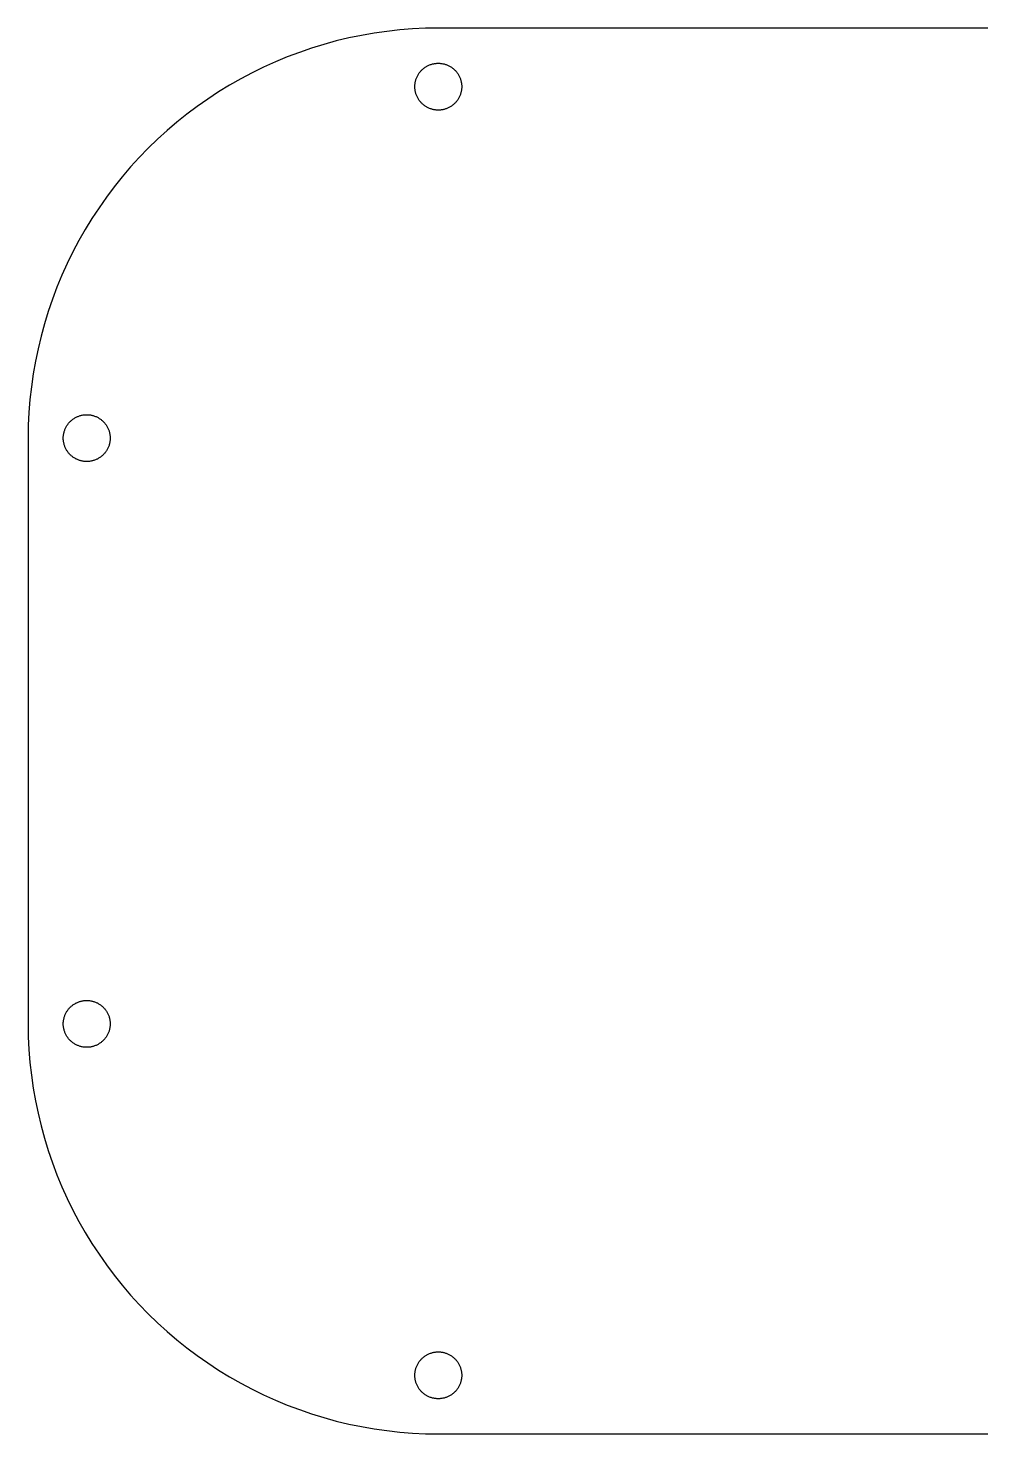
# Model space of a CAD drawing. Header units: metres. Extents: x -85 to 85, y -60 to 60.
# Drawn here: x -85 to -3.7, y -60 to 60 of the extents above; entities that cross this region are included whole.
import ezdxf

# ---------------------------------------------------------------- set-up
doc = ezdxf.new("R2010")
doc.units = ezdxf.units.M

msp = doc.modelspace()

# ---------------------------------------------------------------- linework, layer by layer
for p, q in [((-50, 60), (-51.0994, 59.9827)), ((50, 60), (-50, 60)), ((-58.7041, 58.9004), (-59.7647, 58.6103)), ((-57.635, 59.1571), (-58.7041, 58.9004)), ((-56.5583, 59.3801), (-57.635, 59.1571)), ((-55.4752, 59.5691), (-56.5583, 59.3801)), ((-54.3867, 59.724), (-55.4752, 59.5691)), ((-53.2938, 59.8447), (-54.3867, 59.724)), ((-52.1977, 59.9309), (-53.2938, 59.8447)), ((-51.0994, 59.9827), (-52.1977, 59.9309)), ((-61.8558, 57.9308), (-62.8844, 57.5422)), ((-60.8156, 58.287), (-61.8558, 57.9308)), ((-59.7647, 58.6103), (-60.8156, 58.287)), ((-64.9023, 56.6689), (-65.8897, 56.1852)), ((-63.9002, 57.1214), (-64.9023, 56.6689)), ((-62.8844, 57.5422), (-63.9002, 57.1214)), ((-51.4579, 56.3691), (-51.4142, 56.4142)), ((-51.4142, 56.4142), (-51.3691, 56.4579)), ((-51.3691, 56.4579), (-51.3226, 56.5002)), ((-51.3226, 56.5002), (-51.2748, 56.541)), ((-51.2748, 56.541), (-51.2258, 56.5803)), ((-51.2258, 56.5803), (-51.1756, 56.618)), ((-51.1756, 56.618), (-51.1242, 56.6542)), ((-51.1242, 56.6542), (-51.0716, 56.6886)), ((-51.0716, 56.6886), (-51.0181, 56.7215)), ((-51.0181, 56.7215), (-50.9635, 56.7526)), ((-50.9635, 56.7526), (-50.908, 56.782)), ((-50.908, 56.782), (-50.8515, 56.8096)), ((-50.8515, 56.8096), (-50.7943, 56.8355)), ((-50.7943, 56.8355), (-50.7362, 56.8595)), ((-50.7362, 56.8595), (-50.6775, 56.8818)), ((-50.6775, 56.8818), (-50.618, 56.9021)), ((-50.618, 56.9021), (-50.558, 56.9206)), ((-50.558, 56.9206), (-50.4974, 56.9372)), ((-50.4974, 56.9372), (-50.4363, 56.9518)), ((-50.4363, 56.9518), (-50.3748, 56.9646)), ((-50.3748, 56.9646), (-50.3129, 56.9754)), ((-50.3129, 56.9754), (-50.2507, 56.9842)), ((-50.2507, 56.9842), (-50.1882, 56.9911)), ((-50.1882, 56.9911), (-50.1256, 56.996)), ((-50.1256, 56.996), (-50.0628, 56.999)), ((-50.0628, 56.999), (-50, 57)), ((-50, 57), (-49.9372, 56.999)), ((-49.9372, 56.999), (-49.8744, 56.996)), ((-49.8744, 56.996), (-49.8118, 56.9911)), ((-49.8118, 56.9911), (-49.7493, 56.9842)), ((-49.7493, 56.9842), (-49.6871, 56.9754)), ((-49.6871, 56.9754), (-49.6252, 56.9646)), ((-49.6252, 56.9646), (-49.5637, 56.9518)), ((-49.5637, 56.9518), (-49.5026, 56.9372)), ((-49.5026, 56.9372), (-49.442, 56.9206)), ((-49.442, 56.9206), (-49.382, 56.9021)), ((-49.382, 56.9021), (-49.3225, 56.8818)), ((-49.3225, 56.8818), (-49.2637, 56.8595)), ((-49.2637, 56.8595), (-49.2057, 56.8355)), ((-49.2057, 56.8355), (-49.1484, 56.8096)), ((-49.1484, 56.8096), (-49.092, 56.782)), ((-49.092, 56.782), (-49.0365, 56.7526)), ((-49.0365, 56.7526), (-48.9819, 56.7215)), ((-48.9819, 56.7215), (-48.9283, 56.6886)), ((-48.9283, 56.6886), (-48.8758, 56.6542)), ((-48.8758, 56.6542), (-48.8244, 56.618)), ((-48.8244, 56.618), (-48.7742, 56.5803)), ((-48.7742, 56.5803), (-48.7251, 56.541)), ((-48.7251, 56.541), (-48.6774, 56.5002)), ((-48.6774, 56.5002), (-48.6309, 56.4579)), ((-48.6309, 56.4579), (-48.5858, 56.4142)), ((-48.5858, 56.4142), (-48.5421, 56.3691)), ((-66.8614, 55.6707), (-67.8164, 55.126)), ((-65.8897, 56.1852), (-66.8614, 55.6707)), ((-51.9911, 55.1882), (-51.9842, 55.2507)), ((-51.9842, 55.2507), (-51.9754, 55.3129)), ((-51.9754, 55.3129), (-51.9646, 55.3748)), ((-51.9646, 55.3748), (-51.9518, 55.4363)), ((-51.9518, 55.4363), (-51.9372, 55.4974)), ((-51.9372, 55.4974), (-51.9206, 55.558)), ((-51.9206, 55.558), (-51.9021, 55.618)), ((-51.9021, 55.618), (-51.8818, 55.6775)), ((-51.8818, 55.6775), (-51.8595, 55.7362)), ((-51.8595, 55.7362), (-51.8355, 55.7943)), ((-51.8355, 55.7943), (-51.8096, 55.8515)), ((-51.8096, 55.8515), (-51.782, 55.908)), ((-51.782, 55.908), (-51.7526, 55.9635)), ((-51.7526, 55.9635), (-51.7215, 56.0181)), ((-51.7215, 56.0181), (-51.6886, 56.0716)), ((-51.6886, 56.0716), (-51.6542, 56.1242)), ((-51.6542, 56.1242), (-51.618, 56.1756)), ((-51.618, 56.1756), (-51.5803, 56.2258)), ((-51.5803, 56.2258), (-51.541, 56.2748)), ((-51.541, 56.2748), (-51.5002, 56.3226)), ((-51.5002, 56.3226), (-51.4579, 56.3691)), ((-48.5421, 56.3691), (-48.4998, 56.3226)), ((-48.4998, 56.3226), (-48.459, 56.2748)), ((-48.459, 56.2748), (-48.4197, 56.2258)), ((-48.4197, 56.2258), (-48.382, 56.1756)), ((-48.382, 56.1756), (-48.3458, 56.1242)), ((-48.3458, 56.1242), (-48.3113, 56.0716)), ((-48.3113, 56.0716), (-48.2785, 56.0181)), ((-48.2785, 56.0181), (-48.2474, 55.9635)), ((-48.2474, 55.9635), (-48.218, 55.908)), ((-48.218, 55.908), (-48.1903, 55.8515)), ((-48.1903, 55.8515), (-48.1645, 55.7943)), ((-48.1645, 55.7943), (-48.1404, 55.7362)), ((-48.1404, 55.7362), (-48.1182, 55.6775)), ((-48.1182, 55.6775), (-48.0979, 55.618)), ((-48.0979, 55.618), (-48.0794, 55.558)), ((-48.0794, 55.558), (-48.0628, 55.4974)), ((-48.0628, 55.4974), (-48.0482, 55.4363)), ((-48.0482, 55.4363), (-48.0354, 55.3748)), ((-48.0354, 55.3748), (-48.0246, 55.3129)), ((-48.0246, 55.3129), (-48.0158, 55.2507)), ((-48.0158, 55.2507), (-48.0089, 55.1882)), ((-68.7539, 54.5515), (-69.6729, 53.9478)), ((-67.8164, 55.126), (-68.7539, 54.5515)), ((-52, 55), (-51.999, 55.0628)), ((-51.999, 54.9372), (-52, 55)), ((-51.999, 55.0628), (-51.996, 55.1256)), ((-51.996, 54.8744), (-51.999, 54.9372)), ((-51.996, 55.1256), (-51.9911, 55.1882)), ((-51.9911, 54.8118), (-51.996, 54.8744)), ((-51.9842, 54.7493), (-51.9911, 54.8118)), ((-51.9754, 54.6871), (-51.9842, 54.7493)), ((-51.9646, 54.6252), (-51.9754, 54.6871)), ((-51.9518, 54.5637), (-51.9646, 54.6252)), ((-51.9372, 54.5026), (-51.9518, 54.5637)), ((-51.9206, 54.442), (-51.9372, 54.5026)), ((-51.9021, 54.382), (-51.9206, 54.442)), ((-51.8818, 54.3225), (-51.9021, 54.382)), ((-51.8595, 54.2637), (-51.8818, 54.3225)), ((-51.8355, 54.2057), (-51.8595, 54.2637)), ((-51.8096, 54.1484), (-51.8355, 54.2057)), ((-51.782, 54.092), (-51.8096, 54.1484)), ((-51.7526, 54.0365), (-51.782, 54.092)), ((-51.7215, 53.9819), (-51.7526, 54.0365)), ((-48.2474, 54.0365), (-48.2785, 53.9819)), ((-48.218, 54.092), (-48.2474, 54.0365)), ((-48.1903, 54.1484), (-48.218, 54.092)), ((-48.1645, 54.2057), (-48.1903, 54.1484)), ((-48.1404, 54.2637), (-48.1645, 54.2057)), ((-48.1182, 54.3225), (-48.1404, 54.2637)), ((-48.0979, 54.382), (-48.1182, 54.3225)), ((-48.0794, 54.442), (-48.0979, 54.382)), ((-48.0628, 54.5026), (-48.0794, 54.442)), ((-48.0482, 54.5637), (-48.0628, 54.5026)), ((-48.0354, 54.6252), (-48.0482, 54.5637)), ((-48.0246, 54.6871), (-48.0354, 54.6252)), ((-48.0158, 54.7493), (-48.0246, 54.6871)), ((-48.0089, 54.8118), (-48.0158, 54.7493)), ((-48.0089, 55.1882), (-48.0039, 55.1256)), ((-48.0039, 54.8744), (-48.0089, 54.8118)), ((-48.0039, 55.1256), (-48.001, 55.0628)), ((-48.001, 54.9372), (-48.0039, 54.8744)), ((-48.001, 55.0628), (-48, 55)), ((-48, 55), (-48.001, 54.9372)), ((-70.5725, 53.3156), (-71.4517, 52.6554)), ((-69.6729, 53.9478), (-70.5725, 53.3156)), ((-51.6886, 53.9283), (-51.7215, 53.9819)), ((-51.6542, 53.8758), (-51.6886, 53.9283)), ((-51.618, 53.8244), (-51.6542, 53.8758)), ((-51.5803, 53.7742), (-51.618, 53.8244)), ((-51.541, 53.7251), (-51.5803, 53.7742)), ((-51.5002, 53.6774), (-51.541, 53.7251)), ((-51.4579, 53.6309), (-51.5002, 53.6774)), ((-51.4142, 53.5858), (-51.4579, 53.6309)), ((-51.3691, 53.5421), (-51.4142, 53.5858)), ((-51.3226, 53.4998), (-51.3691, 53.5421)), ((-51.2748, 53.459), (-51.3226, 53.4998)), ((-51.2258, 53.4197), (-51.2748, 53.459)), ((-51.1756, 53.382), (-51.2258, 53.4197)), ((-51.1242, 53.3458), (-51.1756, 53.382)), ((-51.0716, 53.3113), (-51.1242, 53.3458)), ((-51.0181, 53.2785), (-51.0716, 53.3113)), ((-50.9635, 53.2474), (-51.0181, 53.2785)), ((-50.908, 53.218), (-50.9635, 53.2474)), ((-50.8515, 53.1903), (-50.908, 53.218)), ((-50.7943, 53.1645), (-50.8515, 53.1903)), ((-50.7362, 53.1404), (-50.7943, 53.1645)), ((-50.6775, 53.1182), (-50.7362, 53.1404)), ((-50.618, 53.0979), (-50.6775, 53.1182)), ((-50.558, 53.0794), (-50.618, 53.0979)), ((-50.4974, 53.0628), (-50.558, 53.0794)), ((-50.4363, 53.0482), (-50.4974, 53.0628)), ((-50.3748, 53.0354), (-50.4363, 53.0482)), ((-50.3129, 53.0246), (-50.3748, 53.0354)), ((-50.2507, 53.0158), (-50.3129, 53.0246)), ((-50.1882, 53.0089), (-50.2507, 53.0158)), ((-50.1256, 53.0039), (-50.1882, 53.0089)), ((-50.0628, 53.001), (-50.1256, 53.0039)), ((-50, 53), (-50.0628, 53.001)), ((-49.9372, 53.001), (-50, 53)), ((-49.8744, 53.0039), (-49.9372, 53.001)), ((-49.8118, 53.0089), (-49.8744, 53.0039)), ((-49.7493, 53.0158), (-49.8118, 53.0089)), ((-49.6871, 53.0246), (-49.7493, 53.0158)), ((-49.6252, 53.0354), (-49.6871, 53.0246)), ((-49.5637, 53.0482), (-49.6252, 53.0354)), ((-49.5026, 53.0628), (-49.5637, 53.0482)), ((-49.442, 53.0794), (-49.5026, 53.0628)), ((-49.382, 53.0979), (-49.442, 53.0794)), ((-49.3225, 53.1182), (-49.382, 53.0979)), ((-49.2637, 53.1404), (-49.3225, 53.1182)), ((-49.2057, 53.1645), (-49.2637, 53.1404)), ((-49.1484, 53.1903), (-49.2057, 53.1645)), ((-49.092, 53.218), (-49.1484, 53.1903)), ((-49.0365, 53.2474), (-49.092, 53.218)), ((-48.9819, 53.2785), (-49.0365, 53.2474)), ((-48.9283, 53.3113), (-48.9819, 53.2785)), ((-48.8758, 53.3458), (-48.9283, 53.3113)), ((-48.8244, 53.382), (-48.8758, 53.3458)), ((-48.7742, 53.4197), (-48.8244, 53.382)), ((-48.7251, 53.459), (-48.7742, 53.4197)), ((-48.6774, 53.4998), (-48.7251, 53.459)), ((-48.6309, 53.5421), (-48.6774, 53.4998)), ((-48.5858, 53.5858), (-48.6309, 53.5421)), ((-48.5421, 53.6309), (-48.5858, 53.5858)), ((-48.4998, 53.6774), (-48.5421, 53.6309)), ((-48.459, 53.7251), (-48.4998, 53.6774)), ((-48.4197, 53.7742), (-48.459, 53.7251)), ((-48.382, 53.8244), (-48.4197, 53.7742)), ((-48.3458, 53.8758), (-48.382, 53.8244)), ((-48.3113, 53.9283), (-48.3458, 53.8758)), ((-48.2785, 53.9819), (-48.3113, 53.9283)), ((-72.3098, 51.968), (-73.1459, 51.2539)), ((-71.4517, 52.6554), (-72.3098, 51.968)), ((-73.9591, 50.5139), (-74.7487, 49.7487)), ((-73.1459, 51.2539), (-73.9591, 50.5139)), ((-74.7487, 49.7487), (-75.5139, 48.9591)), ((-76.2539, 48.1459), (-76.968, 47.3098)), ((-75.5139, 48.9591), (-76.2539, 48.1459)), ((-76.968, 47.3098), (-77.6554, 46.4517)), ((-77.6554, 46.4517), (-78.3156, 45.5725)), ((-78.9478, 44.6729), (-79.5515, 43.7539)), ((-78.3156, 45.5725), (-78.9478, 44.6729)), ((-79.5515, 43.7539), (-80.126, 42.8164)), ((-80.126, 42.8164), (-80.6707, 41.8614)), ((-81.1852, 40.8897), (-81.6689, 39.9023)), ((-80.6707, 41.8614), (-81.1852, 40.8897)), ((-81.6689, 39.9023), (-82.1214, 38.9002)), ((-82.1214, 38.9002), (-82.5422, 37.8844)), ((-82.5422, 37.8844), (-82.9308, 36.8558)), ((-82.9308, 36.8558), (-83.287, 35.8156)), ((-83.287, 35.8156), (-83.6103, 34.7647)), ((-83.9004, 33.7041), (-84.1571, 32.635)), ((-83.6103, 34.7647), (-83.9004, 33.7041)), ((-84.1571, 32.635), (-84.3801, 31.5583)), ((-84.3801, 31.5583), (-84.5691, 30.4752)), ((-84.5691, 30.4752), (-84.724, 29.3867)), ((-84.724, 29.3867), (-84.8447, 28.2938)), ((-84.8447, 28.2938), (-84.9309, 27.1977)), ((-84.9309, 27.1977), (-84.9827, 26.0994)), ((-81.4579, 26.3691), (-81.4142, 26.4142)), ((-81.4142, 26.4142), (-81.3691, 26.4579)), ((-81.3691, 26.4579), (-81.3226, 26.5002)), ((-81.3226, 26.5002), (-81.2748, 26.541)), ((-81.2748, 26.541), (-81.2258, 26.5803)), ((-81.2258, 26.5803), (-81.1756, 26.618)), ((-81.1756, 26.618), (-81.1242, 26.6542)), ((-81.1242, 26.6542), (-81.0716, 26.6886)), ((-81.0716, 26.6886), (-81.0181, 26.7215)), ((-81.0181, 26.7215), (-80.9635, 26.7526)), ((-80.9635, 26.7526), (-80.908, 26.782)), ((-80.908, 26.782), (-80.8515, 26.8096)), ((-80.8515, 26.8096), (-80.7943, 26.8355)), ((-80.7943, 26.8355), (-80.7362, 26.8595)), ((-80.7362, 26.8595), (-80.6775, 26.8818)), ((-80.6775, 26.8818), (-80.618, 26.9021)), ((-80.618, 26.9021), (-80.558, 26.9206)), ((-80.558, 26.9206), (-80.4974, 26.9372)), ((-80.4974, 26.9372), (-80.4363, 26.9518)), ((-80.4363, 26.9518), (-80.3748, 26.9646)), ((-80.3748, 26.9646), (-80.3129, 26.9754)), ((-80.3129, 26.9754), (-80.2507, 26.9842)), ((-80.2507, 26.9842), (-80.1882, 26.9911)), ((-80.1882, 26.9911), (-80.1256, 26.996)), ((-80.1256, 26.996), (-80.0628, 26.999)), ((-80.0628, 26.999), (-80, 27)), ((-80, 27), (-79.9372, 26.999)), ((-79.9372, 26.999), (-79.8744, 26.996)), ((-79.8744, 26.996), (-79.8118, 26.9911)), ((-79.8118, 26.9911), (-79.7493, 26.9842)), ((-79.7493, 26.9842), (-79.6871, 26.9754)), ((-79.6871, 26.9754), (-79.6252, 26.9646)), ((-79.6252, 26.9646), (-79.5637, 26.9518)), ((-79.5637, 26.9518), (-79.5026, 26.9372)), ((-79.5026, 26.9372), (-79.442, 26.9206)), ((-79.442, 26.9206), (-79.382, 26.9021)), ((-79.382, 26.9021), (-79.3225, 26.8818)), ((-79.3225, 26.8818), (-79.2637, 26.8595)), ((-79.2637, 26.8595), (-79.2057, 26.8355)), ((-79.2057, 26.8355), (-79.1484, 26.8096)), ((-79.1484, 26.8096), (-79.092, 26.782)), ((-79.092, 26.782), (-79.0365, 26.7526)), ((-79.0365, 26.7526), (-78.9819, 26.7215)), ((-78.9819, 26.7215), (-78.9283, 26.6886)), ((-78.9283, 26.6886), (-78.8758, 26.6542)), ((-78.8758, 26.6542), (-78.8244, 26.618)), ((-78.8244, 26.618), (-78.7742, 26.5803)), ((-78.7742, 26.5803), (-78.7251, 26.541)), ((-78.7251, 26.541), (-78.6774, 26.5002)), ((-78.6774, 26.5002), (-78.6309, 26.4579)), ((-78.6309, 26.4579), (-78.5858, 26.4142)), ((-78.5858, 26.4142), (-78.5421, 26.3691)), ((-84.9827, 26.0994), (-85, 25)), ((-81.9911, 25.1882), (-81.9842, 25.2507)), ((-81.9842, 25.2507), (-81.9754, 25.3129)), ((-81.9754, 25.3129), (-81.9646, 25.3748)), ((-81.9646, 25.3748), (-81.9518, 25.4363)), ((-81.9518, 25.4363), (-81.9372, 25.4974)), ((-81.9372, 25.4974), (-81.9206, 25.558)), ((-81.9206, 25.558), (-81.9021, 25.618)), ((-81.9021, 25.618), (-81.8818, 25.6775)), ((-81.8818, 25.6775), (-81.8595, 25.7362)), ((-81.8595, 25.7362), (-81.8355, 25.7943)), ((-81.8355, 25.7943), (-81.8096, 25.8515)), ((-81.8096, 25.8515), (-81.782, 25.908)), ((-81.782, 25.908), (-81.7526, 25.9635)), ((-81.7526, 25.9635), (-81.7215, 26.0181)), ((-81.7215, 26.0181), (-81.6886, 26.0716)), ((-81.6886, 26.0716), (-81.6542, 26.1242)), ((-81.6542, 26.1242), (-81.618, 26.1756)), ((-81.618, 26.1756), (-81.5803, 26.2258)), ((-81.5803, 26.2258), (-81.541, 26.2748)), ((-81.541, 26.2748), (-81.5002, 26.3226)), ((-81.5002, 26.3226), (-81.4579, 26.3691)), ((-78.5421, 26.3691), (-78.4998, 26.3226)), ((-78.4998, 26.3226), (-78.459, 26.2748)), ((-78.459, 26.2748), (-78.4197, 26.2258)), ((-78.4197, 26.2258), (-78.382, 26.1756)), ((-78.382, 26.1756), (-78.3458, 26.1242)), ((-78.3458, 26.1242), (-78.3113, 26.0716)), ((-78.3113, 26.0716), (-78.2785, 26.0181)), ((-78.2785, 26.0181), (-78.2474, 25.9635)), ((-78.2474, 25.9635), (-78.218, 25.908)), ((-78.218, 25.908), (-78.1903, 25.8515)), ((-78.1903, 25.8515), (-78.1645, 25.7943)), ((-78.1645, 25.7943), (-78.1404, 25.7362)), ((-78.1404, 25.7362), (-78.1182, 25.6775)), ((-78.1182, 25.6775), (-78.0979, 25.618)), ((-78.0979, 25.618), (-78.0794, 25.558)), ((-78.0794, 25.558), (-78.0628, 25.4974)), ((-78.0628, 25.4974), (-78.0482, 25.4363)), ((-78.0482, 25.4363), (-78.0354, 25.3748)), ((-78.0354, 25.3748), (-78.0246, 25.3129)), ((-78.0246, 25.3129), (-78.0158, 25.2507)), ((-78.0158, 25.2507), (-78.0089, 25.1882)), ((-85, 25), (-85, -25)), ((-82, 25), (-81.999, 25.0628)), ((-81.999, 24.9372), (-82, 25)), ((-81.999, 25.0628), (-81.996, 25.1256)), ((-81.996, 24.8744), (-81.999, 24.9372)), ((-81.996, 25.1256), (-81.9911, 25.1882)), ((-81.9911, 24.8118), (-81.996, 24.8744)), ((-81.9842, 24.7493), (-81.9911, 24.8118)), ((-81.9754, 24.6871), (-81.9842, 24.7493)), ((-81.9646, 24.6252), (-81.9754, 24.6871)), ((-81.9518, 24.5637), (-81.9646, 24.6252)), ((-81.9372, 24.5026), (-81.9518, 24.5637)), ((-81.9206, 24.442), (-81.9372, 24.5026)), ((-81.9021, 24.382), (-81.9206, 24.442)), ((-81.8818, 24.3225), (-81.9021, 24.382)), ((-81.8595, 24.2637), (-81.8818, 24.3225)), ((-81.8355, 24.2057), (-81.8595, 24.2637)), ((-81.8096, 24.1484), (-81.8355, 24.2057)), ((-81.782, 24.092), (-81.8096, 24.1484)), ((-81.7526, 24.0365), (-81.782, 24.092)), ((-81.7215, 23.9819), (-81.7526, 24.0365)), ((-78.2474, 24.0365), (-78.2785, 23.9819)), ((-78.218, 24.092), (-78.2474, 24.0365)), ((-78.1903, 24.1484), (-78.218, 24.092)), ((-78.1645, 24.2057), (-78.1903, 24.1484)), ((-78.1404, 24.2637), (-78.1645, 24.2057)), ((-78.1182, 24.3225), (-78.1404, 24.2637)), ((-78.0979, 24.382), (-78.1182, 24.3225)), ((-78.0794, 24.442), (-78.0979, 24.382)), ((-78.0628, 24.5026), (-78.0794, 24.442)), ((-78.0482, 24.5637), (-78.0628, 24.5026)), ((-78.0354, 24.6252), (-78.0482, 24.5637)), ((-78.0246, 24.6871), (-78.0354, 24.6252)), ((-78.0158, 24.7493), (-78.0246, 24.6871)), ((-78.0089, 24.8118), (-78.0158, 24.7493)), ((-78.0089, 25.1882), (-78.0039, 25.1256)), ((-78.0039, 24.8744), (-78.0089, 24.8118)), ((-78.0039, 25.1256), (-78.001, 25.0628)), ((-78.001, 24.9372), (-78.0039, 24.8744)), ((-78.001, 25.0628), (-78, 25)), ((-78, 25), (-78.001, 24.9372)), ((-81.6886, 23.9283), (-81.7215, 23.9819)), ((-81.6542, 23.8758), (-81.6886, 23.9283)), ((-81.618, 23.8244), (-81.6542, 23.8758)), ((-81.5803, 23.7742), (-81.618, 23.8244)), ((-81.541, 23.7251), (-81.5803, 23.7742)), ((-81.5002, 23.6774), (-81.541, 23.7251)), ((-81.4579, 23.6309), (-81.5002, 23.6774)), ((-81.4142, 23.5858), (-81.4579, 23.6309)), ((-81.3691, 23.5421), (-81.4142, 23.5858)), ((-81.3226, 23.4998), (-81.3691, 23.5421)), ((-81.2748, 23.459), (-81.3226, 23.4998)), ((-81.2258, 23.4197), (-81.2748, 23.459)), ((-81.1756, 23.382), (-81.2258, 23.4197)), ((-81.1242, 23.3458), (-81.1756, 23.382)), ((-81.0716, 23.3113), (-81.1242, 23.3458)), ((-81.0181, 23.2785), (-81.0716, 23.3113)), ((-80.9635, 23.2474), (-81.0181, 23.2785)), ((-80.908, 23.218), (-80.9635, 23.2474)), ((-80.8515, 23.1903), (-80.908, 23.218)), ((-80.7943, 23.1645), (-80.8515, 23.1903)), ((-80.7362, 23.1404), (-80.7943, 23.1645)), ((-80.6775, 23.1182), (-80.7362, 23.1404)), ((-80.618, 23.0979), (-80.6775, 23.1182)), ((-80.558, 23.0794), (-80.618, 23.0979)), ((-80.4974, 23.0628), (-80.558, 23.0794)), ((-80.4363, 23.0482), (-80.4974, 23.0628)), ((-80.3748, 23.0354), (-80.4363, 23.0482)), ((-80.3129, 23.0246), (-80.3748, 23.0354)), ((-80.2507, 23.0158), (-80.3129, 23.0246)), ((-80.1882, 23.0089), (-80.2507, 23.0158)), ((-80.1256, 23.0039), (-80.1882, 23.0089)), ((-80.0628, 23.001), (-80.1256, 23.0039)), ((-80, 23), (-80.0628, 23.001)), ((-79.9372, 23.001), (-80, 23)), ((-79.8744, 23.0039), (-79.9372, 23.001)), ((-79.8118, 23.0089), (-79.8744, 23.0039)), ((-79.7493, 23.0158), (-79.8118, 23.0089)), ((-79.6871, 23.0246), (-79.7493, 23.0158)), ((-79.6252, 23.0354), (-79.6871, 23.0246)), ((-79.5637, 23.0482), (-79.6252, 23.0354)), ((-79.5026, 23.0628), (-79.5637, 23.0482)), ((-79.442, 23.0794), (-79.5026, 23.0628)), ((-79.382, 23.0979), (-79.442, 23.0794)), ((-79.3225, 23.1182), (-79.382, 23.0979)), ((-79.2637, 23.1404), (-79.3225, 23.1182)), ((-79.2057, 23.1645), (-79.2637, 23.1404)), ((-79.1484, 23.1903), (-79.2057, 23.1645)), ((-79.092, 23.218), (-79.1484, 23.1903)), ((-79.0365, 23.2474), (-79.092, 23.218)), ((-78.9819, 23.2785), (-79.0365, 23.2474)), ((-78.9283, 23.3113), (-78.9819, 23.2785)), ((-78.8758, 23.3458), (-78.9283, 23.3113)), ((-78.8244, 23.382), (-78.8758, 23.3458)), ((-78.7742, 23.4197), (-78.8244, 23.382)), ((-78.7251, 23.459), (-78.7742, 23.4197)), ((-78.6774, 23.4998), (-78.7251, 23.459)), ((-78.6309, 23.5421), (-78.6774, 23.4998)), ((-78.5858, 23.5858), (-78.6309, 23.5421)), ((-78.5421, 23.6309), (-78.5858, 23.5858)), ((-78.4998, 23.6774), (-78.5421, 23.6309)), ((-78.459, 23.7251), (-78.4998, 23.6774)), ((-78.4197, 23.7742), (-78.459, 23.7251)), ((-78.382, 23.8244), (-78.4197, 23.7742)), ((-78.3458, 23.8758), (-78.382, 23.8244)), ((-78.3113, 23.9283), (-78.3458, 23.8758)), ((-78.2785, 23.9819), (-78.3113, 23.9283)), ((-81.7526, -24.0365), (-81.7215, -23.9819)), ((-81.7215, -23.9819), (-81.6886, -23.9283)), ((-81.6886, -23.9283), (-81.6542, -23.8758)), ((-81.6542, -23.8758), (-81.618, -23.8244)), ((-81.618, -23.8244), (-81.5803, -23.7742)), ((-81.5803, -23.7742), (-81.541, -23.7251)), ((-81.541, -23.7251), (-81.5002, -23.6774)), ((-81.5002, -23.6774), (-81.4579, -23.6309)), ((-81.4579, -23.6309), (-81.4142, -23.5858)), ((-81.4142, -23.5858), (-81.3691, -23.5421)), ((-81.3691, -23.5421), (-81.3226, -23.4998)), ((-81.3226, -23.4998), (-81.2748, -23.459)), ((-81.2748, -23.459), (-81.2258, -23.4197)), ((-81.2258, -23.4197), (-81.1756, -23.382)), ((-81.1756, -23.382), (-81.1242, -23.3458)), ((-81.1242, -23.3458), (-81.0716, -23.3113)), ((-81.0716, -23.3113), (-81.0181, -23.2785)), ((-81.0181, -23.2785), (-80.9635, -23.2474)), ((-80.9635, -23.2474), (-80.908, -23.218)), ((-80.908, -23.218), (-80.8515, -23.1903)), ((-80.8515, -23.1903), (-80.7943, -23.1645)), ((-80.7943, -23.1645), (-80.7362, -23.1404)), ((-80.7362, -23.1404), (-80.6775, -23.1182)), ((-80.6775, -23.1182), (-80.618, -23.0979)), ((-80.618, -23.0979), (-80.558, -23.0794)), ((-80.558, -23.0794), (-80.4974, -23.0628)), ((-80.4974, -23.0628), (-80.4363, -23.0482)), ((-80.4363, -23.0482), (-80.3748, -23.0354)), ((-80.3748, -23.0354), (-80.3129, -23.0246)), ((-80.3129, -23.0246), (-80.2507, -23.0158)), ((-80.2507, -23.0158), (-80.1882, -23.0089)), ((-80.1882, -23.0089), (-80.1256, -23.0039)), ((-80.1256, -23.0039), (-80.0628, -23.001)), ((-80.0628, -23.001), (-80, -23)), ((-80, -23), (-79.9372, -23.001)), ((-79.9372, -23.001), (-79.8744, -23.0039)), ((-79.8744, -23.0039), (-79.8118, -23.0089)), ((-79.8118, -23.0089), (-79.7493, -23.0158)), ((-79.7493, -23.0158), (-79.6871, -23.0246)), ((-79.6871, -23.0246), (-79.6252, -23.0354)), ((-79.6252, -23.0354), (-79.5637, -23.0482)), ((-79.5637, -23.0482), (-79.5026, -23.0628)), ((-79.5026, -23.0628), (-79.442, -23.0794)), ((-79.442, -23.0794), (-79.382, -23.0979)), ((-79.382, -23.0979), (-79.3225, -23.1182)), ((-79.3225, -23.1182), (-79.2637, -23.1404)), ((-79.2637, -23.1404), (-79.2057, -23.1645)), ((-79.2057, -23.1645), (-79.1484, -23.1903)), ((-79.1484, -23.1903), (-79.092, -23.218)), ((-79.092, -23.218), (-79.0365, -23.2474)), ((-79.0365, -23.2474), (-78.9819, -23.2785)), ((-78.9819, -23.2785), (-78.9283, -23.3113)), ((-78.9283, -23.3113), (-78.8758, -23.3458)), ((-78.8758, -23.3458), (-78.8244, -23.382)), ((-78.8244, -23.382), (-78.7742, -23.4197)), ((-78.7742, -23.4197), (-78.7251, -23.459)), ((-78.7251, -23.459), (-78.6774, -23.4998)), ((-78.6774, -23.4998), (-78.6309, -23.5421)), ((-78.6309, -23.5421), (-78.5858, -23.5858)), ((-78.5858, -23.5858), (-78.5421, -23.6309)), ((-78.5421, -23.6309), (-78.4998, -23.6774)), ((-78.4998, -23.6774), (-78.459, -23.7251)), ((-78.459, -23.7251), (-78.4197, -23.7742)), ((-78.4197, -23.7742), (-78.382, -23.8244)), ((-78.382, -23.8244), (-78.3458, -23.8758)), ((-78.3458, -23.8758), (-78.3113, -23.9283)), ((-78.3113, -23.9283), (-78.2785, -23.9819)), ((-78.2785, -23.9819), (-78.2474, -24.0365)), ((-85, -25), (-84.9827, -26.0994)), ((-82, -25), (-81.999, -24.9372)), ((-81.999, -25.0628), (-82, -25)), ((-81.999, -24.9372), (-81.996, -24.8744)), ((-81.996, -25.1256), (-81.999, -25.0628)), ((-81.996, -24.8744), (-81.9911, -24.8118)), ((-81.9911, -25.1882), (-81.996, -25.1256)), ((-81.9911, -24.8118), (-81.9842, -24.7493)), ((-81.9842, -25.2507), (-81.9911, -25.1882)), ((-81.9842, -24.7493), (-81.9754, -24.6871)), ((-81.9754, -24.6871), (-81.9646, -24.6252)), ((-81.9646, -24.6252), (-81.9518, -24.5637)), ((-81.9518, -24.5637), (-81.9372, -24.5026)), ((-81.9372, -24.5026), (-81.9206, -24.442)), ((-81.9206, -24.442), (-81.9021, -24.382)), ((-81.9021, -24.382), (-81.8818, -24.3225)), ((-81.8818, -24.3225), (-81.8595, -24.2637)), ((-81.8595, -24.2637), (-81.8355, -24.2057)), ((-81.8355, -24.2057), (-81.8096, -24.1484)), ((-81.8096, -24.1484), (-81.782, -24.092)), ((-81.782, -24.092), (-81.7526, -24.0365)), ((-78.2474, -24.0365), (-78.218, -24.092)), ((-78.218, -24.092), (-78.1903, -24.1484)), ((-78.1903, -24.1484), (-78.1645, -24.2057)), ((-78.1645, -24.2057), (-78.1404, -24.2637)), ((-78.1404, -24.2637), (-78.1182, -24.3225)), ((-78.1182, -24.3225), (-78.0979, -24.382)), ((-78.0979, -24.382), (-78.0794, -24.442)), ((-78.0794, -24.442), (-78.0628, -24.5026)), ((-78.0628, -24.5026), (-78.0482, -24.5637)), ((-78.0482, -24.5637), (-78.0354, -24.6252)), ((-78.0354, -24.6252), (-78.0246, -24.6871)), ((-78.0246, -24.6871), (-78.0158, -24.7493)), ((-78.0158, -24.7493), (-78.0089, -24.8118)), ((-78.0089, -25.1882), (-78.0158, -25.2507)), ((-78.0089, -24.8118), (-78.0039, -24.8744)), ((-78.0039, -25.1256), (-78.0089, -25.1882)), ((-78.0039, -24.8744), (-78.001, -24.9372)), ((-78.001, -25.0628), (-78.0039, -25.1256)), ((-78.001, -24.9372), (-78, -25)), ((-78, -25), (-78.001, -25.0628)), ((-84.9827, -26.0994), (-84.9309, -27.1977)), ((-81.9754, -25.3129), (-81.9842, -25.2507)), ((-81.9646, -25.3748), (-81.9754, -25.3129)), ((-81.9518, -25.4363), (-81.9646, -25.3748)), ((-81.9372, -25.4974), (-81.9518, -25.4363)), ((-81.9206, -25.558), (-81.9372, -25.4974)), ((-81.9021, -25.618), (-81.9206, -25.558)), ((-81.8818, -25.6775), (-81.9021, -25.618)), ((-81.8595, -25.7362), (-81.8818, -25.6775)), ((-81.8355, -25.7943), (-81.8595, -25.7362)), ((-81.8096, -25.8515), (-81.8355, -25.7943)), ((-81.782, -25.908), (-81.8096, -25.8515)), ((-81.7526, -25.9635), (-81.782, -25.908)), ((-81.7215, -26.0181), (-81.7526, -25.9635)), ((-81.6886, -26.0716), (-81.7215, -26.0181)), ((-81.6542, -26.1242), (-81.6886, -26.0716)), ((-81.618, -26.1756), (-81.6542, -26.1242)), ((-81.5803, -26.2258), (-81.618, -26.1756)), ((-81.541, -26.2748), (-81.5803, -26.2258)), ((-81.5002, -26.3226), (-81.541, -26.2748)), ((-81.4579, -26.3691), (-81.5002, -26.3226)), ((-81.4142, -26.4142), (-81.4579, -26.3691)), ((-78.5421, -26.3691), (-78.5858, -26.4142)), ((-78.4998, -26.3226), (-78.5421, -26.3691)), ((-78.459, -26.2748), (-78.4998, -26.3226)), ((-78.4197, -26.2258), (-78.459, -26.2748)), ((-78.382, -26.1756), (-78.4197, -26.2258)), ((-78.3458, -26.1242), (-78.382, -26.1756)), ((-78.3113, -26.0716), (-78.3458, -26.1242)), ((-78.2785, -26.0181), (-78.3113, -26.0716)), ((-78.2474, -25.9635), (-78.2785, -26.0181)), ((-78.218, -25.908), (-78.2474, -25.9635)), ((-78.1903, -25.8515), (-78.218, -25.908)), ((-78.1645, -25.7943), (-78.1903, -25.8515)), ((-78.1404, -25.7362), (-78.1645, -25.7943)), ((-78.1182, -25.6775), (-78.1404, -25.7362)), ((-78.0979, -25.618), (-78.1182, -25.6775)), ((-78.0794, -25.558), (-78.0979, -25.618)), ((-78.0628, -25.4974), (-78.0794, -25.558)), ((-78.0482, -25.4363), (-78.0628, -25.4974)), ((-78.0354, -25.3748), (-78.0482, -25.4363)), ((-78.0246, -25.3129), (-78.0354, -25.3748)), ((-78.0158, -25.2507), (-78.0246, -25.3129)), ((-84.9309, -27.1977), (-84.8447, -28.2938)), ((-81.3691, -26.4579), (-81.4142, -26.4142)), ((-81.3226, -26.5002), (-81.3691, -26.4579)), ((-81.2748, -26.541), (-81.3226, -26.5002)), ((-81.2258, -26.5803), (-81.2748, -26.541)), ((-81.1756, -26.618), (-81.2258, -26.5803)), ((-81.1242, -26.6542), (-81.1756, -26.618)), ((-81.0716, -26.6886), (-81.1242, -26.6542)), ((-81.0181, -26.7215), (-81.0716, -26.6886)), ((-80.9635, -26.7526), (-81.0181, -26.7215)), ((-80.908, -26.782), (-80.9635, -26.7526)), ((-80.8515, -26.8096), (-80.908, -26.782)), ((-80.7943, -26.8355), (-80.8515, -26.8096)), ((-80.7362, -26.8595), (-80.7943, -26.8355)), ((-80.6775, -26.8818), (-80.7362, -26.8595)), ((-80.618, -26.9021), (-80.6775, -26.8818)), ((-80.558, -26.9206), (-80.618, -26.9021)), ((-80.4974, -26.9372), (-80.558, -26.9206)), ((-80.4363, -26.9518), (-80.4974, -26.9372)), ((-80.3748, -26.9646), (-80.4363, -26.9518)), ((-80.3129, -26.9754), (-80.3748, -26.9646)), ((-80.2507, -26.9842), (-80.3129, -26.9754)), ((-80.1882, -26.9911), (-80.2507, -26.9842)), ((-80.1256, -26.996), (-80.1882, -26.9911)), ((-80.0628, -26.999), (-80.1256, -26.996)), ((-80, -27), (-80.0628, -26.999)), ((-79.9372, -26.999), (-80, -27)), ((-79.8744, -26.996), (-79.9372, -26.999)), ((-79.8118, -26.9911), (-79.8744, -26.996)), ((-79.7493, -26.9842), (-79.8118, -26.9911)), ((-79.6871, -26.9754), (-79.7493, -26.9842)), ((-79.6252, -26.9646), (-79.6871, -26.9754)), ((-79.5637, -26.9518), (-79.6252, -26.9646)), ((-79.5026, -26.9372), (-79.5637, -26.9518)), ((-79.442, -26.9206), (-79.5026, -26.9372)), ((-79.382, -26.9021), (-79.442, -26.9206)), ((-79.3225, -26.8818), (-79.382, -26.9021)), ((-79.2637, -26.8595), (-79.3225, -26.8818)), ((-79.2057, -26.8355), (-79.2637, -26.8595)), ((-79.1484, -26.8096), (-79.2057, -26.8355)), ((-79.092, -26.782), (-79.1484, -26.8096)), ((-79.0365, -26.7526), (-79.092, -26.782)), ((-78.9819, -26.7215), (-79.0365, -26.7526)), ((-78.9283, -26.6886), (-78.9819, -26.7215)), ((-78.8758, -26.6542), (-78.9283, -26.6886)), ((-78.8244, -26.618), (-78.8758, -26.6542)), ((-78.7742, -26.5803), (-78.8244, -26.618)), ((-78.7251, -26.541), (-78.7742, -26.5803)), ((-78.6774, -26.5002), (-78.7251, -26.541)), ((-78.6309, -26.4579), (-78.6774, -26.5002)), ((-78.5858, -26.4142), (-78.6309, -26.4579)), ((-84.8447, -28.2938), (-84.724, -29.3867)), ((-84.724, -29.3867), (-84.5691, -30.4752)), ((-84.5691, -30.4752), (-84.3801, -31.5583)), ((-84.3801, -31.5583), (-84.1571, -32.635)), ((-84.1571, -32.635), (-83.9004, -33.7041)), ((-83.9004, -33.7041), (-83.6103, -34.7647)), ((-83.6103, -34.7647), (-83.287, -35.8156)), ((-83.287, -35.8156), (-82.9308, -36.8558)), ((-82.9308, -36.8558), (-82.5422, -37.8844)), ((-82.5422, -37.8844), (-82.1214, -38.9002)), ((-82.1214, -38.9002), (-81.6689, -39.9023)), ((-81.6689, -39.9023), (-81.1852, -40.8897)), ((-81.1852, -40.8897), (-80.6707, -41.8614)), ((-80.6707, -41.8614), (-80.126, -42.8164)), ((-80.126, -42.8164), (-79.5515, -43.7539)), ((-79.5515, -43.7539), (-78.9478, -44.6729)), ((-78.9478, -44.6729), (-78.3156, -45.5725)), ((-78.3156, -45.5725), (-77.6554, -46.4517)), ((-77.6554, -46.4517), (-76.968, -47.3098)), ((-76.968, -47.3098), (-76.2539, -48.1459)), ((-76.2539, -48.1459), (-75.5139, -48.9591)), ((-75.5139, -48.9591), (-74.7487, -49.7487)), ((-74.7487, -49.7487), (-73.9591, -50.5139)), ((-73.9591, -50.5139), (-73.1459, -51.2539)), ((-73.1459, -51.2539), (-72.3098, -51.968)), ((-72.3098, -51.968), (-71.4517, -52.6554)), ((-71.4517, -52.6554), (-70.5725, -53.3156)), ((-70.5725, -53.3156), (-69.6729, -53.9478)), ((-69.6729, -53.9478), (-68.7539, -54.5515)), ((-51.7526, -54.0365), (-51.7215, -53.9819)), ((-51.7215, -53.9819), (-51.6886, -53.9283)), ((-51.6886, -53.9283), (-51.6542, -53.8758)), ((-51.6542, -53.8758), (-51.618, -53.8244)), ((-51.618, -53.8244), (-51.5803, -53.7742)), ((-51.5803, -53.7742), (-51.541, -53.7251)), ((-51.541, -53.7251), (-51.5002, -53.6774)), ((-51.5002, -53.6774), (-51.4579, -53.6309)), ((-51.4579, -53.6309), (-51.4142, -53.5858)), ((-51.4142, -53.5858), (-51.3691, -53.5421)), ((-51.3691, -53.5421), (-51.3226, -53.4998)), ((-51.3226, -53.4998), (-51.2748, -53.459)), ((-51.2748, -53.459), (-51.2258, -53.4197)), ((-51.2258, -53.4197), (-51.1756, -53.382)), ((-51.1756, -53.382), (-51.1242, -53.3458)), ((-51.1242, -53.3458), (-51.0716, -53.3113)), ((-51.0716, -53.3113), (-51.0181, -53.2785)), ((-51.0181, -53.2785), (-50.9635, -53.2474)), ((-50.9635, -53.2474), (-50.908, -53.218)), ((-50.908, -53.218), (-50.8515, -53.1903)), ((-50.8515, -53.1903), (-50.7943, -53.1645)), ((-50.7943, -53.1645), (-50.7362, -53.1404)), ((-50.7362, -53.1404), (-50.6775, -53.1182)), ((-50.6775, -53.1182), (-50.618, -53.0979)), ((-50.618, -53.0979), (-50.558, -53.0794)), ((-50.558, -53.0794), (-50.4974, -53.0628)), ((-50.4974, -53.0628), (-50.4363, -53.0482)), ((-50.4363, -53.0482), (-50.3748, -53.0354)), ((-50.3748, -53.0354), (-50.3129, -53.0246)), ((-50.3129, -53.0246), (-50.2507, -53.0158)), ((-50.2507, -53.0158), (-50.1882, -53.0089)), ((-50.1882, -53.0089), (-50.1256, -53.0039)), ((-50.1256, -53.0039), (-50.0628, -53.001)), ((-50.0628, -53.001), (-50, -53)), ((-50, -53), (-49.9372, -53.001)), ((-49.9372, -53.001), (-49.8744, -53.0039)), ((-49.8744, -53.0039), (-49.8118, -53.0089)), ((-49.8118, -53.0089), (-49.7493, -53.0158)), ((-49.7493, -53.0158), (-49.6871, -53.0246)), ((-49.6871, -53.0246), (-49.6252, -53.0354)), ((-49.6252, -53.0354), (-49.5637, -53.0482)), ((-49.5637, -53.0482), (-49.5026, -53.0628)), ((-49.5026, -53.0628), (-49.442, -53.0794)), ((-49.442, -53.0794), (-49.382, -53.0979)), ((-49.382, -53.0979), (-49.3225, -53.1182)), ((-49.3225, -53.1182), (-49.2637, -53.1404)), ((-49.2637, -53.1404), (-49.2057, -53.1645)), ((-49.2057, -53.1645), (-49.1484, -53.1903)), ((-49.1484, -53.1903), (-49.092, -53.218)), ((-49.092, -53.218), (-49.0365, -53.2474)), ((-49.0365, -53.2474), (-48.9819, -53.2785)), ((-48.9819, -53.2785), (-48.9283, -53.3113)), ((-48.9283, -53.3113), (-48.8758, -53.3458)), ((-48.8758, -53.3458), (-48.8244, -53.382)), ((-48.8244, -53.382), (-48.7742, -53.4197)), ((-48.7742, -53.4197), (-48.7251, -53.459)), ((-48.7251, -53.459), (-48.6774, -53.4998)), ((-48.6774, -53.4998), (-48.6309, -53.5421)), ((-48.6309, -53.5421), (-48.5858, -53.5858)), ((-48.5858, -53.5858), (-48.5421, -53.6309)), ((-48.5421, -53.6309), (-48.4998, -53.6774)), ((-48.4998, -53.6774), (-48.459, -53.7251)), ((-48.459, -53.7251), (-48.4197, -53.7742)), ((-48.4197, -53.7742), (-48.382, -53.8244)), ((-48.382, -53.8244), (-48.3458, -53.8758)), ((-48.3458, -53.8758), (-48.3113, -53.9283)), ((-48.3113, -53.9283), (-48.2785, -53.9819)), ((-48.2785, -53.9819), (-48.2474, -54.0365)), ((-68.7539, -54.5515), (-67.8164, -55.126)), ((-67.8164, -55.126), (-66.8614, -55.6707)), ((-52, -55), (-51.999, -54.9372)), ((-51.999, -55.0628), (-52, -55)), ((-51.999, -54.9372), (-51.996, -54.8744)), ((-51.996, -55.1256), (-51.999, -55.0628)), ((-51.996, -54.8744), (-51.9911, -54.8118)), ((-51.9911, -55.1882), (-51.996, -55.1256)), ((-51.9911, -54.8118), (-51.9842, -54.7493)), ((-51.9842, -55.2507), (-51.9911, -55.1882)), ((-51.9842, -54.7493), (-51.9754, -54.6871)), ((-51.9754, -54.6871), (-51.9646, -54.6252)), ((-51.9646, -54.6252), (-51.9518, -54.5637)), ((-51.9518, -54.5637), (-51.9372, -54.5026)), ((-51.9372, -54.5026), (-51.9206, -54.442)), ((-51.9206, -54.442), (-51.9021, -54.382)), ((-51.9021, -54.382), (-51.8818, -54.3225)), ((-51.8818, -54.3225), (-51.8595, -54.2637)), ((-51.8595, -54.2637), (-51.8355, -54.2057)), ((-51.8355, -54.2057), (-51.8096, -54.1484)), ((-51.8096, -54.1484), (-51.782, -54.092)), ((-51.782, -54.092), (-51.7526, -54.0365)), ((-48.2474, -54.0365), (-48.218, -54.092)), ((-48.218, -54.092), (-48.1903, -54.1484)), ((-48.1903, -54.1484), (-48.1645, -54.2057)), ((-48.1645, -54.2057), (-48.1404, -54.2637)), ((-48.1404, -54.2637), (-48.1182, -54.3225)), ((-48.1182, -54.3225), (-48.0979, -54.382)), ((-48.0979, -54.382), (-48.0794, -54.442)), ((-48.0794, -54.442), (-48.0628, -54.5026)), ((-48.0628, -54.5026), (-48.0482, -54.5637)), ((-48.0482, -54.5637), (-48.0354, -54.6252)), ((-48.0354, -54.6252), (-48.0246, -54.6871)), ((-48.0246, -54.6871), (-48.0158, -54.7493)), ((-48.0158, -54.7493), (-48.0089, -54.8118)), ((-48.0089, -55.1882), (-48.0158, -55.2507)), ((-48.0089, -54.8118), (-48.0039, -54.8744)), ((-48.0039, -55.1256), (-48.0089, -55.1882)), ((-48.0039, -54.8744), (-48.001, -54.9372)), ((-48.001, -55.0628), (-48.0039, -55.1256)), ((-48.001, -54.9372), (-48, -55)), ((-48, -55), (-48.001, -55.0628)), ((-66.8614, -55.6707), (-65.8897, -56.1852)), ((-65.8897, -56.1852), (-64.9023, -56.6689)), ((-51.9754, -55.3129), (-51.9842, -55.2507)), ((-51.9646, -55.3748), (-51.9754, -55.3129)), ((-51.9518, -55.4363), (-51.9646, -55.3748)), ((-51.9372, -55.4974), (-51.9518, -55.4363)), ((-51.9206, -55.558), (-51.9372, -55.4974)), ((-51.9021, -55.618), (-51.9206, -55.558)), ((-51.8818, -55.6775), (-51.9021, -55.618)), ((-51.8595, -55.7362), (-51.8818, -55.6775)), ((-51.8355, -55.7943), (-51.8595, -55.7362)), ((-51.8096, -55.8515), (-51.8355, -55.7943)), ((-51.782, -55.908), (-51.8096, -55.8515)), ((-51.7526, -55.9635), (-51.782, -55.908)), ((-51.7215, -56.0181), (-51.7526, -55.9635)), ((-51.6886, -56.0716), (-51.7215, -56.0181)), ((-51.6542, -56.1242), (-51.6886, -56.0716)), ((-51.618, -56.1756), (-51.6542, -56.1242)), ((-51.5803, -56.2258), (-51.618, -56.1756)), ((-51.541, -56.2748), (-51.5803, -56.2258)), ((-51.5002, -56.3226), (-51.541, -56.2748)), ((-51.4579, -56.3691), (-51.5002, -56.3226)), ((-51.4142, -56.4142), (-51.4579, -56.3691)), ((-48.5421, -56.3691), (-48.5858, -56.4142)), ((-48.4998, -56.3226), (-48.5421, -56.3691)), ((-48.459, -56.2748), (-48.4998, -56.3226)), ((-48.4197, -56.2258), (-48.459, -56.2748)), ((-48.382, -56.1756), (-48.4197, -56.2258)), ((-48.3458, -56.1242), (-48.382, -56.1756)), ((-48.3113, -56.0716), (-48.3458, -56.1242)), ((-48.2785, -56.0181), (-48.3113, -56.0716)), ((-48.2474, -55.9635), (-48.2785, -56.0181)), ((-48.218, -55.908), (-48.2474, -55.9635)), ((-48.1903, -55.8515), (-48.218, -55.908)), ((-48.1645, -55.7943), (-48.1903, -55.8515)), ((-48.1404, -55.7362), (-48.1645, -55.7943)), ((-48.1182, -55.6775), (-48.1404, -55.7362)), ((-48.0979, -55.618), (-48.1182, -55.6775)), ((-48.0794, -55.558), (-48.0979, -55.618)), ((-48.0628, -55.4974), (-48.0794, -55.558)), ((-48.0482, -55.4363), (-48.0628, -55.4974)), ((-48.0354, -55.3748), (-48.0482, -55.4363)), ((-48.0246, -55.3129), (-48.0354, -55.3748)), ((-48.0158, -55.2507), (-48.0246, -55.3129)), ((-64.9023, -56.6689), (-63.9002, -57.1214)), ((-63.9002, -57.1214), (-62.8844, -57.5422)), ((-62.8844, -57.5422), (-61.8558, -57.9308)), ((-51.3691, -56.4579), (-51.4142, -56.4142)), ((-51.3226, -56.5002), (-51.3691, -56.4579)), ((-51.2748, -56.541), (-51.3226, -56.5002)), ((-51.2258, -56.5803), (-51.2748, -56.541)), ((-51.1756, -56.618), (-51.2258, -56.5803)), ((-51.1242, -56.6542), (-51.1756, -56.618)), ((-51.0716, -56.6886), (-51.1242, -56.6542)), ((-51.0181, -56.7215), (-51.0716, -56.6886)), ((-50.9635, -56.7526), (-51.0181, -56.7215)), ((-50.908, -56.782), (-50.9635, -56.7526)), ((-50.8515, -56.8096), (-50.908, -56.782)), ((-50.7943, -56.8355), (-50.8515, -56.8096)), ((-50.7362, -56.8595), (-50.7943, -56.8355)), ((-50.6775, -56.8818), (-50.7362, -56.8595)), ((-50.618, -56.9021), (-50.6775, -56.8818)), ((-50.558, -56.9206), (-50.618, -56.9021)), ((-50.4974, -56.9372), (-50.558, -56.9206)), ((-50.4363, -56.9518), (-50.4974, -56.9372)), ((-50.3748, -56.9646), (-50.4363, -56.9518)), ((-50.3129, -56.9754), (-50.3748, -56.9646)), ((-50.2507, -56.9842), (-50.3129, -56.9754)), ((-50.1882, -56.9911), (-50.2507, -56.9842)), ((-50.1256, -56.996), (-50.1882, -56.9911)), ((-50.0628, -56.999), (-50.1256, -56.996)), ((-50, -57), (-50.0628, -56.999)), ((-49.9372, -56.999), (-50, -57)), ((-49.8744, -56.996), (-49.9372, -56.999)), ((-49.8118, -56.9911), (-49.8744, -56.996)), ((-49.7493, -56.9842), (-49.8118, -56.9911)), ((-49.6871, -56.9754), (-49.7493, -56.9842)), ((-49.6252, -56.9646), (-49.6871, -56.9754)), ((-49.5637, -56.9518), (-49.6252, -56.9646)), ((-49.5026, -56.9372), (-49.5637, -56.9518)), ((-49.442, -56.9206), (-49.5026, -56.9372)), ((-49.382, -56.9021), (-49.442, -56.9206)), ((-49.3225, -56.8818), (-49.382, -56.9021)), ((-49.2637, -56.8595), (-49.3225, -56.8818)), ((-49.2057, -56.8355), (-49.2637, -56.8595)), ((-49.1484, -56.8096), (-49.2057, -56.8355)), ((-49.092, -56.782), (-49.1484, -56.8096)), ((-49.0365, -56.7526), (-49.092, -56.782)), ((-48.9819, -56.7215), (-49.0365, -56.7526)), ((-48.9283, -56.6886), (-48.9819, -56.7215)), ((-48.8758, -56.6542), (-48.9283, -56.6886)), ((-48.8244, -56.618), (-48.8758, -56.6542)), ((-48.7742, -56.5803), (-48.8244, -56.618)), ((-48.7251, -56.541), (-48.7742, -56.5803)), ((-48.6774, -56.5002), (-48.7251, -56.541)), ((-48.6309, -56.4579), (-48.6774, -56.5002)), ((-48.5858, -56.4142), (-48.6309, -56.4579)), ((-61.8558, -57.9308), (-60.8156, -58.287)), ((-60.8156, -58.287), (-59.7647, -58.6103)), ((-59.7647, -58.6103), (-58.7041, -58.9004)), ((-58.7041, -58.9004), (-57.635, -59.1571)), ((-57.635, -59.1571), (-56.5583, -59.3801)), ((-56.5583, -59.3801), (-55.4752, -59.5691)), ((-55.4752, -59.5691), (-54.3867, -59.724)), ((-54.3867, -59.724), (-53.2938, -59.8447)), ((-53.2938, -59.8447), (-52.1977, -59.9309)), ((-52.1977, -59.9309), (-51.0994, -59.9827)), ((-51.0994, -59.9827), (-50, -60)), ((-50, -60), (50, -60))]:
    msp.add_line(p, q)

doc.saveas('drawing.dxf')
